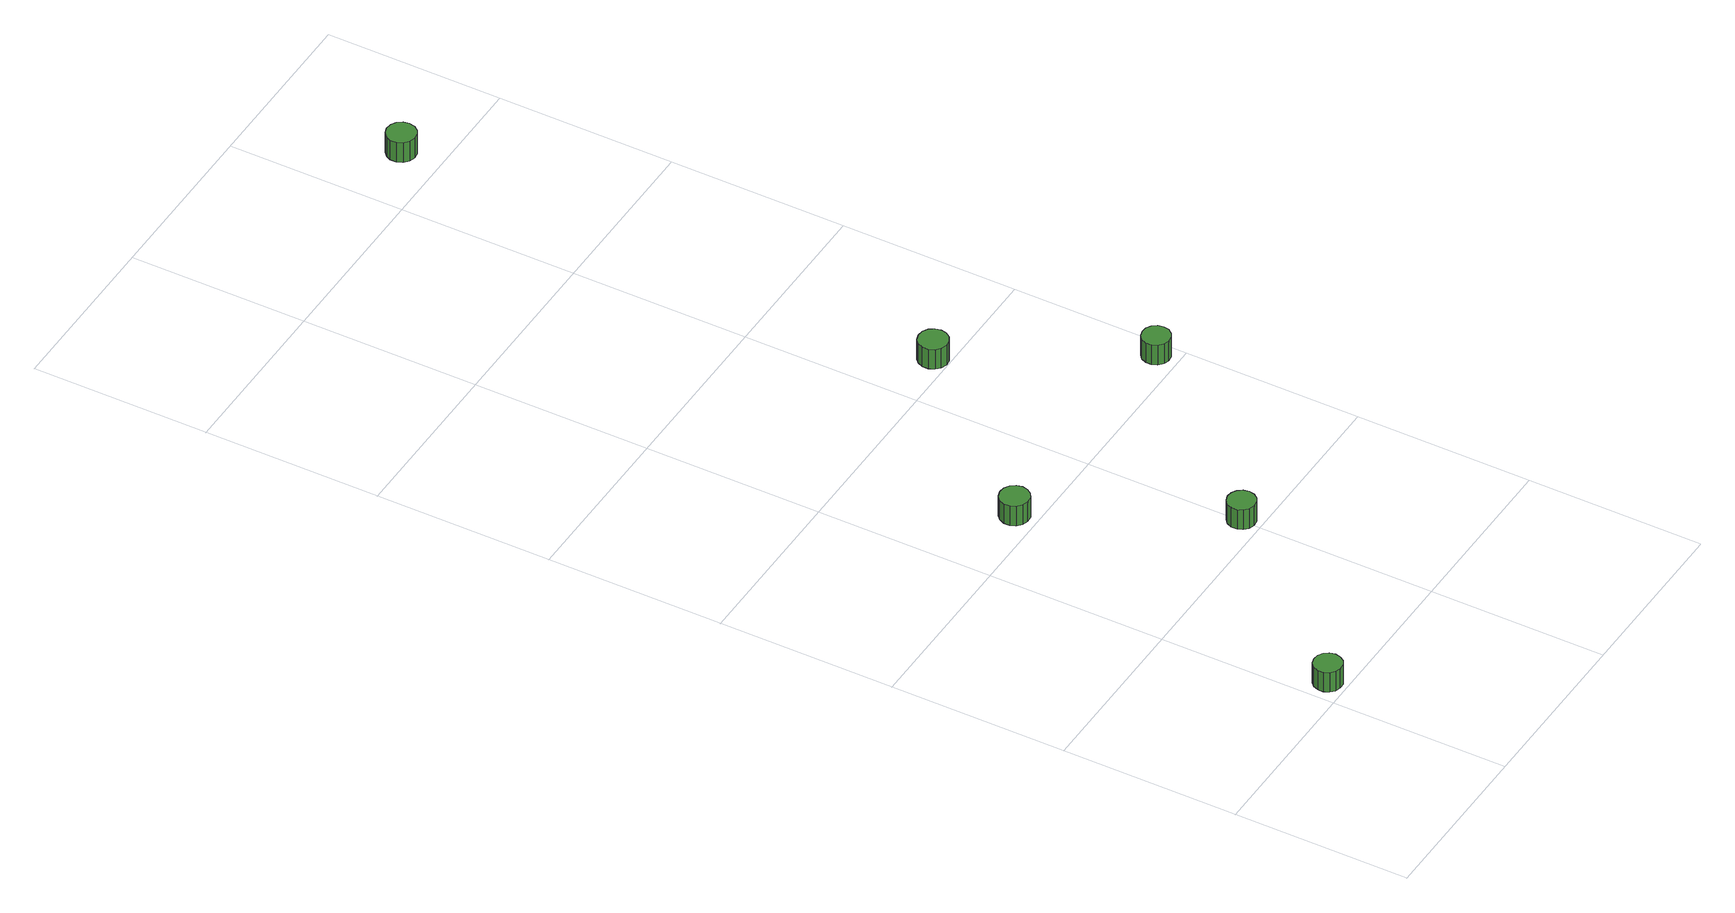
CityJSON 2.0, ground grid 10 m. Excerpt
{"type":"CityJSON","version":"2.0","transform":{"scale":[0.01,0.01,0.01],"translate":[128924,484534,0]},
"CityObjects":{
"tree1":{"type":"SolitaryVegetationObject","attributes":{"function":"something"},"geometry":[{"type":"MultiSurface","lod":"1","boundaries":[[[0,1,2,3,4,5,6,7,8,9,10,11,12,13,14]],[[15,16,17,18,19,20,21,22,23,24,25,26,27,28,29]],[[0,29,28,1]],[[1,28,27,2]],[[2,27,26,3]],[[3,26,25,4]],[[4,25,24,5]],[[5,24,23,6]],[[6,23,22,7]],[[7,22,21,8]],[[8,21,20,9]],[[9,20,19,10]],[[10,19,18,11]],[[11,18,17,12]],[[12,17,16,13]],[[13,16,15,14]],[[14,15,29,0]]]}]},
"tree2":{"type":"SolitaryVegetationObject","attributes":{"function":"something"},"geometry":[{"type":"MultiSurface","lod":"1","boundaries":[[[30,31,32,33,34,35,36,37,38,39,40,41,42,43,44]],[[45,46,47,48,49,50,51,52,53,54,55,56,57,58,59]],[[30,59,58,31]],[[31,58,57,32]],[[32,57,56,33]],[[33,56,55,34]],[[34,55,54,35]],[[35,54,53,36]],[[36,53,52,37]],[[37,52,51,38]],[[38,51,50,39]],[[39,50,49,40]],[[40,49,48,41]],[[41,48,47,42]],[[42,47,46,43]],[[43,46,45,44]],[[44,45,59,30]]]}]},
"tree3":{"type":"SolitaryVegetationObject","attributes":{"function":"something"},"geometry":[{"type":"MultiSurface","lod":"1","boundaries":[[[60,61,62,63,64,65,66,67,68,69,70,71,72,73,74]],[[75,76,77,78,79,80,81,82,83,84,85,86,87,88,89]],[[60,89,88,61]],[[61,88,87,62]],[[62,87,86,63]],[[63,86,85,64]],[[64,85,84,65]],[[65,84,83,66]],[[66,83,82,67]],[[67,82,81,68]],[[68,81,80,69]],[[69,80,79,70]],[[70,79,78,71]],[[71,78,77,72]],[[72,77,76,73]],[[73,76,75,74]],[[74,75,89,60]]]}]},
"tree4":{"type":"SolitaryVegetationObject","attributes":{"function":"something"},"geometry":[{"type":"MultiSurface","lod":"1","boundaries":[[[90,91,92,93,94,95,96,97,98,99,100,101,102,103,104]],[[105,106,107,108,109,110,111,112,113,114,115,116,117,118,119]],[[90,119,118,91]],[[91,118,117,92]],[[92,117,116,93]],[[93,116,115,94]],[[94,115,114,95]],[[95,114,113,96]],[[96,113,112,97]],[[97,112,111,98]],[[98,111,110,99]],[[99,110,109,100]],[[100,109,108,101]],[[101,108,107,102]],[[102,107,106,103]],[[103,106,105,104]],[[104,105,119,90]]]}]},
"tree5":{"type":"SolitaryVegetationObject","attributes":{"function":"something"},"geometry":[{"type":"MultiSurface","lod":"1","boundaries":[[[120,121,122,123,124,125,126,127,128,129,130,131,132,133,134]],[[135,136,137,138,139,140,141,142,143,144,145,146,147,148,149]],[[120,149,148,121]],[[121,148,147,122]],[[122,147,146,123]],[[123,146,145,124]],[[124,145,144,125]],[[125,144,143,126]],[[126,143,142,127]],[[127,142,141,128]],[[128,141,140,129]],[[129,140,139,130]],[[130,139,138,131]],[[131,138,137,132]],[[132,137,136,133]],[[133,136,135,134]],[[134,135,149,120]]]}]},
"tree6":{"type":"SolitaryVegetationObject","attributes":{"function":"something"},"geometry":[{"type":"MultiSurface","lod":"1","boundaries":[[[150,151,152,153,154,155,156,157,158,159,160,161,162,163,164]],[[165,166,167,168,169,170,171,172,173,174,175,176,177,178,179]],[[150,179,178,151]],[[151,178,177,152]],[[152,177,176,153]],[[153,176,175,154]],[[154,175,174,155]],[[155,174,173,156]],[[156,173,172,157]],[[157,172,171,158]],[[158,171,170,159]],[[159,170,169,160]],[[160,169,168,161]],[[161,168,167,162]],[[162,167,166,163]],[[163,166,165,164]],[[164,165,179,150]]]}]}
},
"vertices":[
[205,103,177],[198,135,177],[179,161,177],[151,177,177],[118,181,177],[87,171,177],[63,149,177],[50,119,177],[50,86,177],[63,57,177],[87,35,177],[118,25,177],[151,28,177],[179,44,177],[198,71,177],[198,71,48],[179,44,48],[151,28,48],[118,25,48],[87,35,48],[63,57,48],[50,86,48],[50,119,48],[63,149,48],[87,171,48],[118,181,48],[151,177,48],[179,161,48],[198,135,48],[205,103,48],
[554,2126,175],[546,2160,175],[526,2187,175],[496,2204,175],[462,2208,175],[430,2197,175],[404,2174,175],[390,2143,175],[390,2109,175],[404,2077,175],[430,2054,175],[462,2044,175],[496,2047,175],[526,2065,175],[546,2092,175],[546,2092,46],[526,2065,46],[496,2047,46],[462,2044,46],[430,2054,46],[404,2077,46],[390,2109,46],[390,2143,46],[404,2174,46],[430,2197,46],[462,2208,46],[496,2204,46],[526,2187,46],[546,2160,46],[554,2126,46],
[1089,1111,177],[1082,1142,177],[1063,1169,177],[1035,1185,177],[1002,1189,177],[971,1179,177],[947,1157,177],[934,1127,177],[934,1094,177],[947,1064,177],[971,1043,177],[1002,1032,177],[1035,1036,177],[1063,1052,177],[1082,1079,177],[1082,1079,48],[1063,1052,48],[1035,1036,48],[1002,1032,48],[971,1043,48],[947,1064,48],[934,1094,48],[934,1127,48],[947,1157,48],[971,1179,48],[1002,1189,48],[1035,1185,48],[1063,1169,48],[1082,1142,48],[1089,1111,48],
[1410,3089,174],[1403,3123,174],[1383,3151,174],[1353,3168,174],[1319,3172,174],[1286,3161,174],[1261,3138,174],[1247,3107,174],[1247,3072,174],[1261,3041,174],[1286,3018,174],[1319,3007,174],[1353,3011,174],[1383,3028,174],[1403,3056,174],[1403,3056,45],[1383,3028,45],[1353,3011,45],[1319,3007,45],[1286,3018,45],[1261,3041,45],[1247,3072,45],[1247,3107,45],[1261,3138,45],[1286,3161,45],[1319,3172,45],[1353,3168,45],[1383,3151,45],[1403,3123,45],[1410,3089,45],
[1980,2118,185],[1974,2150,185],[1954,2177,185],[1926,2193,185],[1894,2196,185],[1863,2186,185],[1838,2165,185],[1825,2135,185],[1825,2102,185],[1838,2072,185],[1863,2050,185],[1894,2040,185],[1926,2044,185],[1954,2060,185],[1974,2086,185],[1974,2086,56],[1954,2060,56],[1926,2044,56],[1894,2040,56],[1863,2050,56],[1838,2072,56],[1825,2102,56],[1825,2135,56],[1838,2165,56],[1863,2186,56],[1894,2196,56],[1926,2193,56],[1954,2177,56],[1974,2150,56],[1980,2118,56],
[1475,6227,173],[1467,6260,173],[1447,6288,173],[1418,6305,173],[1383,6309,173],[1351,6298,173],[1325,6275,173],[1311,6244,173],[1311,6210,173],[1325,6178,173],[1351,6155,173],[1383,6145,173],[1418,6148,173],[1447,6165,173],[1467,6193,173],[1467,6193,44],[1447,6165,44],[1418,6148,44],[1383,6145,44],[1351,6155,44],[1325,6178,44],[1311,6210,44],[1311,6244,44],[1325,6275,44],[1351,6298,44],[1383,6309,44],[1418,6305,44],[1447,6288,44],[1467,6260,44],[1475,6227,44]
]}
